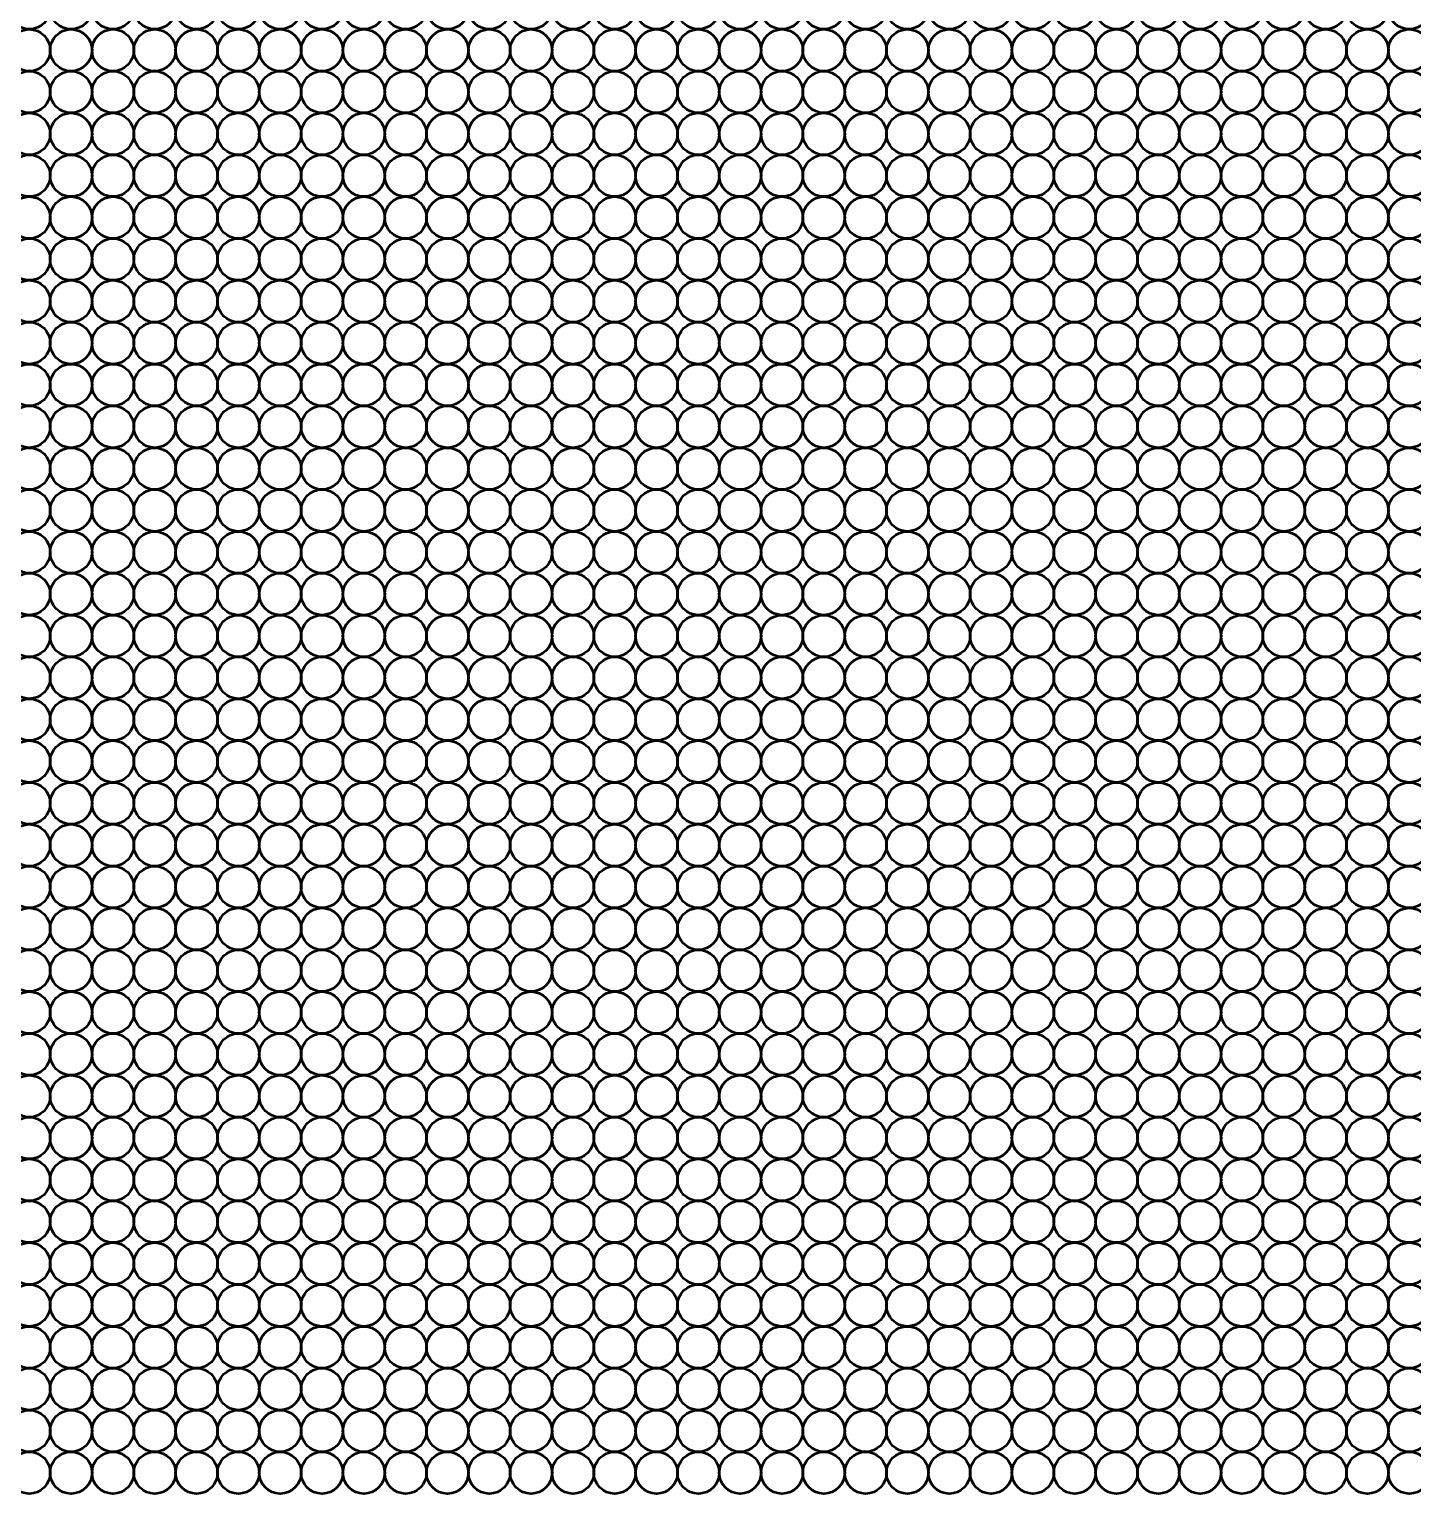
# Model space of a CAD drawing. Extents: x -11378 to 3982, y -2037 to 3878.
# Drawn here: x -11269.62 to -11229.92, y 1503.99 to 1545.99 of the extents above; entities that cross this region are included whole.
import ezdxf

# ---------------------------------------------------------------- set-up
doc = ezdxf.new("R2010")
doc.units = 0
doc.layers.add('粗实线', color=7, linetype='CONTINUOUS', lineweight=50)

msp = doc.modelspace()

# ---------------------------------------------------------------- linework, layer by layer
at = {"layer": '粗实线'}
for centre in [(-11269.621, 1546.59), (-11268.421, 1546.59), (-11267.221, 1546.59), (-11266.021, 1546.59), (-11264.821, 1546.59), (-11263.621, 1546.59), (-11262.421, 1546.59), (-11261.221, 1546.59), (-11260.021, 1546.59), (-11258.821, 1546.59), (-11257.621, 1546.59), (-11256.421, 1546.59), (-11255.221, 1546.59), (-11254.021, 1546.59), (-11252.821, 1546.59), (-11251.621, 1546.59), (-11250.421, 1546.59), (-11249.221, 1546.59), (-11248.021, 1546.59), (-11246.821, 1546.59), (-11245.621, 1546.59), (-11244.421, 1546.59), (-11243.221, 1546.59), (-11242.021, 1546.59), (-11240.821, 1546.59), (-11239.621, 1546.59), (-11238.421, 1546.59), (-11237.221, 1546.59), (-11236.021, 1546.59), (-11234.821, 1546.59), (-11233.621, 1546.59), (-11232.421, 1546.59), (-11231.221, 1546.59), (-11230.021, 1546.59), (-11269.621, 1545.39), (-11268.421, 1545.39), (-11267.221, 1545.39), (-11266.021, 1545.39), (-11264.821, 1545.39), (-11263.621, 1545.39), (-11262.421, 1545.39), (-11261.221, 1545.39), (-11260.021, 1545.39), (-11258.821, 1545.39), (-11257.621, 1545.39), (-11256.421, 1545.39), (-11255.221, 1545.39), (-11254.021, 1545.39), (-11252.821, 1545.39), (-11251.621, 1545.39), (-11250.421, 1545.39), (-11249.221, 1545.39), (-11248.021, 1545.39), (-11246.821, 1545.39), (-11245.621, 1545.39), (-11244.421, 1545.39), (-11243.221, 1545.39), (-11242.021, 1545.39), (-11240.821, 1545.39), (-11239.621, 1545.39), (-11238.421, 1545.39), (-11237.221, 1545.39), (-11236.021, 1545.39), (-11234.821, 1545.39), (-11233.621, 1545.39), (-11232.421, 1545.39), (-11231.221, 1545.39), (-11230.021, 1545.39), (-11269.621, 1544.19), (-11268.421, 1544.19), (-11267.221, 1544.19), (-11266.021, 1544.19), (-11264.821, 1544.19), (-11263.621, 1544.19), (-11262.421, 1544.19), (-11261.221, 1544.19), (-11260.021, 1544.19), (-11258.821, 1544.19), (-11257.621, 1544.19), (-11256.421, 1544.19), (-11255.221, 1544.19), (-11254.021, 1544.19), (-11252.821, 1544.19), (-11251.621, 1544.19), (-11250.421, 1544.19), (-11249.221, 1544.19), (-11248.021, 1544.19), (-11246.821, 1544.19), (-11245.621, 1544.19), (-11244.421, 1544.19), (-11243.221, 1544.19), (-11242.021, 1544.19), (-11240.821, 1544.19), (-11239.621, 1544.19), (-11238.421, 1544.19), (-11237.221, 1544.19), (-11236.021, 1544.19), (-11234.821, 1544.19), (-11233.621, 1544.19), (-11232.421, 1544.19), (-11231.221, 1544.19), (-11230.021, 1544.19), (-11269.621, 1542.99), (-11268.421, 1542.99), (-11267.221, 1542.99), (-11266.021, 1542.99), (-11264.821, 1542.99), (-11263.621, 1542.99), (-11262.421, 1542.99), (-11261.221, 1542.99), (-11260.021, 1542.99), (-11258.821, 1542.99), (-11257.621, 1542.99), (-11256.421, 1542.99), (-11255.221, 1542.99), (-11254.021, 1542.99), (-11252.821, 1542.99), (-11251.621, 1542.99), (-11250.421, 1542.99), (-11249.221, 1542.99), (-11248.021, 1542.99), (-11246.821, 1542.99), (-11245.621, 1542.99), (-11244.421, 1542.99), (-11243.221, 1542.99), (-11242.021, 1542.99), (-11240.821, 1542.99), (-11239.621, 1542.99), (-11238.421, 1542.99), (-11237.221, 1542.99), (-11236.021, 1542.99), (-11234.821, 1542.99), (-11233.621, 1542.99), (-11232.421, 1542.99), (-11231.221, 1542.99), (-11230.021, 1542.99), (-11269.621, 1541.79), (-11268.421, 1541.79), (-11267.221, 1541.79), (-11266.021, 1541.79), (-11264.821, 1541.79), (-11263.621, 1541.79), (-11262.421, 1541.79), (-11261.221, 1541.79), (-11260.021, 1541.79), (-11258.821, 1541.79), (-11257.621, 1541.79), (-11256.421, 1541.79), (-11255.221, 1541.79), (-11254.021, 1541.79), (-11252.821, 1541.79), (-11251.621, 1541.79), (-11250.421, 1541.79), (-11249.221, 1541.79), (-11248.021, 1541.79), (-11246.821, 1541.79), (-11245.621, 1541.79), (-11244.421, 1541.79), (-11243.221, 1541.79), (-11242.021, 1541.79), (-11240.821, 1541.79), (-11239.621, 1541.79), (-11238.421, 1541.79), (-11237.221, 1541.79), (-11236.021, 1541.79), (-11234.821, 1541.79), (-11233.621, 1541.79), (-11232.421, 1541.79), (-11231.221, 1541.79), (-11230.021, 1541.79), (-11269.621, 1540.59), (-11268.421, 1540.59), (-11267.221, 1540.59), (-11266.021, 1540.59), (-11264.821, 1540.59), (-11263.621, 1540.59), (-11262.421, 1540.59), (-11261.221, 1540.59), (-11260.021, 1540.59), (-11258.821, 1540.59), (-11257.621, 1540.59), (-11256.421, 1540.59), (-11255.221, 1540.59), (-11254.021, 1540.59), (-11252.821, 1540.59), (-11251.621, 1540.59), (-11250.421, 1540.59), (-11249.221, 1540.59), (-11248.021, 1540.59), (-11246.821, 1540.59), (-11245.621, 1540.59), (-11244.421, 1540.59), (-11243.221, 1540.59), (-11242.021, 1540.59), (-11240.821, 1540.59), (-11239.621, 1540.59), (-11238.421, 1540.59), (-11237.221, 1540.59), (-11236.021, 1540.59), (-11234.821, 1540.59), (-11233.621, 1540.59), (-11232.421, 1540.59), (-11231.221, 1540.59), (-11230.021, 1540.59), (-11269.621, 1539.39), (-11268.421, 1539.39), (-11267.221, 1539.39), (-11266.021, 1539.39), (-11264.821, 1539.39), (-11263.621, 1539.39), (-11262.421, 1539.39), (-11261.221, 1539.39), (-11260.021, 1539.39), (-11258.821, 1539.39), (-11257.621, 1539.39), (-11256.421, 1539.39), (-11255.221, 1539.39), (-11254.021, 1539.39), (-11252.821, 1539.39), (-11251.621, 1539.39), (-11250.421, 1539.39), (-11249.221, 1539.39), (-11248.021, 1539.39), (-11246.821, 1539.39), (-11245.621, 1539.39), (-11244.421, 1539.39), (-11243.221, 1539.39), (-11242.021, 1539.39), (-11240.821, 1539.39), (-11239.621, 1539.39), (-11238.421, 1539.39), (-11237.221, 1539.39), (-11236.021, 1539.39), (-11234.821, 1539.39), (-11233.621, 1539.39), (-11232.421, 1539.39), (-11231.221, 1539.39), (-11230.021, 1539.39), (-11269.621, 1538.19), (-11268.421, 1538.19), (-11267.221, 1538.19), (-11266.021, 1538.19), (-11264.821, 1538.19), (-11263.621, 1538.19), (-11262.421, 1538.19), (-11261.221, 1538.19), (-11260.021, 1538.19), (-11258.821, 1538.19), (-11257.621, 1538.19), (-11256.421, 1538.19), (-11255.221, 1538.19), (-11254.021, 1538.19), (-11252.821, 1538.19), (-11251.621, 1538.19), (-11250.421, 1538.19), (-11249.221, 1538.19), (-11248.021, 1538.19), (-11246.821, 1538.19), (-11245.621, 1538.19), (-11244.421, 1538.19), (-11243.221, 1538.19), (-11242.021, 1538.19), (-11240.821, 1538.19), (-11239.621, 1538.19), (-11238.421, 1538.19), (-11237.221, 1538.19), (-11236.021, 1538.19), (-11234.821, 1538.19), (-11233.621, 1538.19), (-11232.421, 1538.19), (-11231.221, 1538.19), (-11230.021, 1538.19), (-11269.621, 1536.99), (-11268.421, 1536.99), (-11267.221, 1536.99), (-11266.021, 1536.99), (-11264.821, 1536.99), (-11263.621, 1536.99), (-11262.421, 1536.99), (-11261.221, 1536.99), (-11260.021, 1536.99), (-11258.821, 1536.99), (-11257.621, 1536.99), (-11256.421, 1536.99), (-11255.221, 1536.99), (-11254.021, 1536.99), (-11252.821, 1536.99), (-11251.621, 1536.99), (-11250.421, 1536.99), (-11249.221, 1536.99), (-11248.021, 1536.99), (-11246.821, 1536.99), (-11245.621, 1536.99), (-11244.421, 1536.99), (-11243.221, 1536.99), (-11242.021, 1536.99), (-11240.821, 1536.99), (-11239.621, 1536.99), (-11238.421, 1536.99), (-11237.221, 1536.99), (-11236.021, 1536.99), (-11234.821, 1536.99), (-11233.621, 1536.99), (-11232.421, 1536.99), (-11231.221, 1536.99), (-11230.021, 1536.99), (-11269.621, 1535.79), (-11268.421, 1535.79), (-11267.221, 1535.79), (-11266.021, 1535.79), (-11264.821, 1535.79), (-11263.621, 1535.79), (-11262.421, 1535.79), (-11261.221, 1535.79), (-11260.021, 1535.79), (-11258.821, 1535.79), (-11257.621, 1535.79), (-11256.421, 1535.79), (-11255.221, 1535.79), (-11254.021, 1535.79), (-11252.821, 1535.79), (-11251.621, 1535.79), (-11250.421, 1535.79), (-11249.221, 1535.79), (-11248.021, 1535.79), (-11246.821, 1535.79), (-11245.621, 1535.79), (-11244.421, 1535.79), (-11243.221, 1535.79), (-11242.021, 1535.79), (-11240.821, 1535.79), (-11239.621, 1535.79), (-11238.421, 1535.79), (-11237.221, 1535.79), (-11236.021, 1535.79), (-11234.821, 1535.79), (-11233.621, 1535.79), (-11232.421, 1535.79), (-11231.221, 1535.79), (-11230.021, 1535.79), (-11269.621, 1534.59), (-11268.421, 1534.59), (-11267.221, 1534.59), (-11266.021, 1534.59), (-11264.821, 1534.59), (-11263.621, 1534.59), (-11262.421, 1534.59), (-11261.221, 1534.59), (-11260.021, 1534.59), (-11258.821, 1534.59), (-11257.621, 1534.59), (-11256.421, 1534.59), (-11255.221, 1534.59), (-11254.021, 1534.59), (-11252.821, 1534.59), (-11251.621, 1534.59), (-11250.421, 1534.59), (-11249.221, 1534.59), (-11248.021, 1534.59), (-11246.821, 1534.59), (-11245.621, 1534.59), (-11244.421, 1534.59), (-11243.221, 1534.59), (-11242.021, 1534.59), (-11240.821, 1534.59), (-11239.621, 1534.59), (-11238.421, 1534.59), (-11237.221, 1534.59), (-11236.021, 1534.59), (-11234.821, 1534.59), (-11233.621, 1534.59), (-11232.421, 1534.59), (-11231.221, 1534.59), (-11230.021, 1534.59), (-11269.621, 1533.39), (-11268.421, 1533.39), (-11267.221, 1533.39), (-11266.021, 1533.39), (-11264.821, 1533.39), (-11263.621, 1533.39), (-11262.421, 1533.39), (-11261.221, 1533.39), (-11260.021, 1533.39), (-11258.821, 1533.39), (-11257.621, 1533.39), (-11256.421, 1533.39), (-11255.221, 1533.39), (-11254.021, 1533.39), (-11252.821, 1533.39), (-11251.621, 1533.39), (-11250.421, 1533.39), (-11249.221, 1533.39), (-11248.021, 1533.39), (-11246.821, 1533.39), (-11245.621, 1533.39), (-11244.421, 1533.39), (-11243.221, 1533.39), (-11242.021, 1533.39), (-11240.821, 1533.39), (-11239.621, 1533.39), (-11238.421, 1533.39), (-11237.221, 1533.39), (-11236.021, 1533.39), (-11234.821, 1533.39), (-11233.621, 1533.39), (-11232.421, 1533.39), (-11231.221, 1533.39), (-11230.021, 1533.39), (-11269.621, 1532.19), (-11268.421, 1532.19), (-11267.221, 1532.19), (-11266.021, 1532.19), (-11264.821, 1532.19), (-11263.621, 1532.19), (-11262.421, 1532.19), (-11261.221, 1532.19), (-11260.021, 1532.19), (-11258.821, 1532.19), (-11257.621, 1532.19), (-11256.421, 1532.19), (-11255.221, 1532.19), (-11254.021, 1532.19), (-11252.821, 1532.19), (-11251.621, 1532.19), (-11250.421, 1532.19), (-11249.221, 1532.19), (-11248.021, 1532.19), (-11246.821, 1532.19), (-11245.621, 1532.19), (-11244.421, 1532.19), (-11243.221, 1532.19), (-11242.021, 1532.19), (-11240.821, 1532.19), (-11239.621, 1532.19), (-11238.421, 1532.19), (-11237.221, 1532.19), (-11236.021, 1532.19), (-11234.821, 1532.19), (-11233.621, 1532.19), (-11232.421, 1532.19), (-11231.221, 1532.19), (-11230.021, 1532.19), (-11269.621, 1530.99), (-11268.421, 1530.99), (-11267.221, 1530.99), (-11266.021, 1530.99), (-11264.821, 1530.99), (-11263.621, 1530.99), (-11262.421, 1530.99), (-11261.221, 1530.99), (-11260.021, 1530.99), (-11258.821, 1530.99), (-11257.621, 1530.99), (-11256.421, 1530.99), (-11255.221, 1530.99), (-11254.021, 1530.99), (-11252.821, 1530.99), (-11251.621, 1530.99), (-11250.421, 1530.99), (-11249.221, 1530.99), (-11248.021, 1530.99), (-11246.821, 1530.99), (-11245.621, 1530.99), (-11244.421, 1530.99), (-11243.221, 1530.99), (-11242.021, 1530.99), (-11240.821, 1530.99), (-11239.621, 1530.99), (-11238.421, 1530.99), (-11237.221, 1530.99), (-11236.021, 1530.99), (-11234.821, 1530.99), (-11233.621, 1530.99), (-11232.421, 1530.99), (-11231.221, 1530.99), (-11230.021, 1530.99), (-11269.621, 1529.79), (-11268.421, 1529.79), (-11267.221, 1529.79), (-11266.021, 1529.79), (-11264.821, 1529.79), (-11263.621, 1529.79), (-11262.421, 1529.79), (-11261.221, 1529.79), (-11260.021, 1529.79), (-11258.821, 1529.79), (-11257.621, 1529.79), (-11256.421, 1529.79), (-11255.221, 1529.79), (-11254.021, 1529.79), (-11252.821, 1529.79), (-11251.621, 1529.79), (-11250.421, 1529.79), (-11249.221, 1529.79), (-11248.021, 1529.79), (-11246.821, 1529.79), (-11245.621, 1529.79), (-11244.421, 1529.79), (-11243.221, 1529.79), (-11242.021, 1529.79), (-11240.821, 1529.79), (-11239.621, 1529.79), (-11238.421, 1529.79), (-11237.221, 1529.79), (-11236.021, 1529.79), (-11234.821, 1529.79), (-11233.621, 1529.79), (-11232.421, 1529.79), (-11231.221, 1529.79), (-11230.021, 1529.79), (-11269.621, 1528.59), (-11268.421, 1528.59), (-11267.221, 1528.59), (-11266.021, 1528.59), (-11264.821, 1528.59), (-11263.621, 1528.59), (-11262.421, 1528.59), (-11261.221, 1528.59), (-11260.021, 1528.59), (-11258.821, 1528.59), (-11257.621, 1528.59), (-11256.421, 1528.59), (-11255.221, 1528.59), (-11254.021, 1528.59), (-11252.821, 1528.59), (-11251.621, 1528.59), (-11250.421, 1528.59), (-11249.221, 1528.59), (-11248.021, 1528.59), (-11246.821, 1528.59), (-11245.621, 1528.59), (-11244.421, 1528.59), (-11243.221, 1528.59), (-11242.021, 1528.59), (-11240.821, 1528.59), (-11239.621, 1528.59), (-11238.421, 1528.59), (-11237.221, 1528.59), (-11236.021, 1528.59), (-11234.821, 1528.59), (-11233.621, 1528.59), (-11232.421, 1528.59), (-11231.221, 1528.59), (-11230.021, 1528.59), (-11269.621, 1527.39), (-11268.421, 1527.39), (-11267.221, 1527.39), (-11266.021, 1527.39), (-11264.821, 1527.39), (-11263.621, 1527.39), (-11262.421, 1527.39), (-11261.221, 1527.39), (-11260.021, 1527.39), (-11258.821, 1527.39), (-11257.621, 1527.39), (-11256.421, 1527.39), (-11255.221, 1527.39), (-11254.021, 1527.39), (-11252.821, 1527.39), (-11251.621, 1527.39), (-11250.421, 1527.39), (-11249.221, 1527.39), (-11248.021, 1527.39), (-11246.821, 1527.39), (-11245.621, 1527.39), (-11244.421, 1527.39), (-11243.221, 1527.39), (-11242.021, 1527.39), (-11240.821, 1527.39), (-11239.621, 1527.39), (-11238.421, 1527.39), (-11237.221, 1527.39), (-11236.021, 1527.39), (-11234.821, 1527.39), (-11233.621, 1527.39), (-11232.421, 1527.39), (-11231.221, 1527.39), (-11230.021, 1527.39), (-11269.621, 1526.19), (-11268.421, 1526.19), (-11267.221, 1526.19), (-11266.021, 1526.19), (-11264.821, 1526.19), (-11263.621, 1526.19), (-11262.421, 1526.19), (-11261.221, 1526.19), (-11260.021, 1526.19), (-11258.821, 1526.19), (-11257.621, 1526.19), (-11256.421, 1526.19), (-11255.221, 1526.19), (-11254.021, 1526.19), (-11252.821, 1526.19), (-11251.621, 1526.19), (-11250.421, 1526.19), (-11249.221, 1526.19), (-11248.021, 1526.19), (-11246.821, 1526.19), (-11245.621, 1526.19), (-11244.421, 1526.19), (-11243.221, 1526.19), (-11242.021, 1526.19), (-11240.821, 1526.19), (-11239.621, 1526.19), (-11238.421, 1526.19), (-11237.221, 1526.19), (-11236.021, 1526.19), (-11234.821, 1526.19), (-11233.621, 1526.19), (-11232.421, 1526.19), (-11231.221, 1526.19), (-11230.021, 1526.19), (-11269.621, 1524.99), (-11268.421, 1524.99), (-11267.221, 1524.99), (-11266.021, 1524.99), (-11264.821, 1524.99), (-11263.621, 1524.99), (-11262.421, 1524.99), (-11261.221, 1524.99), (-11260.021, 1524.99), (-11258.821, 1524.99), (-11257.621, 1524.99), (-11256.421, 1524.99), (-11255.221, 1524.99), (-11254.021, 1524.99), (-11252.821, 1524.99), (-11251.621, 1524.99), (-11250.421, 1524.99), (-11249.221, 1524.99), (-11248.021, 1524.99), (-11246.821, 1524.99), (-11245.621, 1524.99), (-11244.421, 1524.99), (-11243.221, 1524.99), (-11242.021, 1524.99), (-11240.821, 1524.99), (-11239.621, 1524.99), (-11238.421, 1524.99), (-11237.221, 1524.99), (-11236.021, 1524.99), (-11234.821, 1524.99), (-11233.621, 1524.99), (-11232.421, 1524.99), (-11231.221, 1524.99), (-11230.021, 1524.99), (-11269.621, 1523.79), (-11268.421, 1523.79), (-11267.221, 1523.79), (-11266.021, 1523.79), (-11264.821, 1523.79), (-11263.621, 1523.79), (-11262.421, 1523.79), (-11261.221, 1523.79), (-11260.021, 1523.79), (-11258.821, 1523.79), (-11257.621, 1523.79), (-11256.421, 1523.79), (-11255.221, 1523.79), (-11254.021, 1523.79), (-11252.821, 1523.79), (-11251.621, 1523.79), (-11250.421, 1523.79), (-11249.221, 1523.79), (-11248.021, 1523.79), (-11246.821, 1523.79), (-11245.621, 1523.79), (-11244.421, 1523.79), (-11243.221, 1523.79), (-11242.021, 1523.79), (-11240.821, 1523.79), (-11239.621, 1523.79), (-11238.421, 1523.79), (-11237.221, 1523.79), (-11236.021, 1523.79), (-11234.821, 1523.79), (-11233.621, 1523.79), (-11232.421, 1523.79), (-11231.221, 1523.79), (-11230.021, 1523.79), (-11269.621, 1522.59), (-11268.421, 1522.59), (-11267.221, 1522.59), (-11266.021, 1522.59), (-11264.821, 1522.59), (-11263.621, 1522.59), (-11262.421, 1522.59), (-11261.221, 1522.59), (-11260.021, 1522.59), (-11258.821, 1522.59), (-11257.621, 1522.59), (-11256.421, 1522.59), (-11255.221, 1522.59), (-11254.021, 1522.59), (-11252.821, 1522.59), (-11251.621, 1522.59), (-11250.421, 1522.59), (-11249.221, 1522.59), (-11248.021, 1522.59), (-11246.821, 1522.59), (-11245.621, 1522.59), (-11244.421, 1522.59), (-11243.221, 1522.59), (-11242.021, 1522.59), (-11240.821, 1522.59), (-11239.621, 1522.59), (-11238.421, 1522.59), (-11237.221, 1522.59), (-11236.021, 1522.59), (-11234.821, 1522.59), (-11233.621, 1522.59), (-11232.421, 1522.59), (-11231.221, 1522.59), (-11230.021, 1522.59), (-11269.621, 1521.39), (-11268.421, 1521.39), (-11267.221, 1521.39), (-11266.021, 1521.39), (-11264.821, 1521.39), (-11263.621, 1521.39), (-11262.421, 1521.39), (-11261.221, 1521.39), (-11260.021, 1521.39), (-11258.821, 1521.39), (-11257.621, 1521.39), (-11256.421, 1521.39), (-11255.221, 1521.39), (-11254.021, 1521.39), (-11252.821, 1521.39), (-11251.621, 1521.39), (-11250.421, 1521.39), (-11249.221, 1521.39), (-11248.021, 1521.39), (-11246.821, 1521.39), (-11245.621, 1521.39), (-11244.421, 1521.39), (-11243.221, 1521.39), (-11242.021, 1521.39), (-11240.821, 1521.39), (-11239.621, 1521.39), (-11238.421, 1521.39), (-11237.221, 1521.39), (-11236.021, 1521.39), (-11234.821, 1521.39), (-11233.621, 1521.39), (-11232.421, 1521.39), (-11231.221, 1521.39), (-11230.021, 1521.39), (-11269.621, 1520.19), (-11268.421, 1520.19), (-11267.221, 1520.19), (-11266.021, 1520.19), (-11264.821, 1520.19), (-11263.621, 1520.19), (-11262.421, 1520.19), (-11261.221, 1520.19), (-11260.021, 1520.19), (-11258.821, 1520.19), (-11257.621, 1520.19), (-11256.421, 1520.19), (-11255.221, 1520.19), (-11254.021, 1520.19), (-11252.821, 1520.19), (-11251.621, 1520.19), (-11250.421, 1520.19), (-11249.221, 1520.19), (-11248.021, 1520.19), (-11246.821, 1520.19), (-11245.621, 1520.19), (-11244.421, 1520.19), (-11243.221, 1520.19), (-11242.021, 1520.19), (-11240.821, 1520.19), (-11239.621, 1520.19), (-11238.421, 1520.19), (-11237.221, 1520.19), (-11236.021, 1520.19), (-11234.821, 1520.19), (-11233.621, 1520.19), (-11232.421, 1520.19), (-11231.221, 1520.19), (-11230.021, 1520.19), (-11269.621, 1518.99), (-11268.421, 1518.99), (-11267.221, 1518.99), (-11266.021, 1518.99), (-11264.821, 1518.99), (-11263.621, 1518.99), (-11262.421, 1518.99), (-11261.221, 1518.99), (-11260.021, 1518.99), (-11258.821, 1518.99), (-11257.621, 1518.99), (-11256.421, 1518.99), (-11255.221, 1518.99), (-11254.021, 1518.99), (-11252.821, 1518.99), (-11251.621, 1518.99), (-11250.421, 1518.99), (-11249.221, 1518.99), (-11248.021, 1518.99), (-11246.821, 1518.99), (-11245.621, 1518.99), (-11244.421, 1518.99), (-11243.221, 1518.99), (-11242.021, 1518.99), (-11240.821, 1518.99), (-11239.621, 1518.99), (-11238.421, 1518.99), (-11237.221, 1518.99), (-11236.021, 1518.99), (-11234.821, 1518.99), (-11233.621, 1518.99), (-11232.421, 1518.99), (-11231.221, 1518.99), (-11230.021, 1518.99), (-11269.621, 1517.79), (-11268.421, 1517.79), (-11267.221, 1517.79), (-11266.021, 1517.79), (-11264.821, 1517.79), (-11263.621, 1517.79), (-11262.421, 1517.79), (-11261.221, 1517.79), (-11260.021, 1517.79), (-11258.821, 1517.79), (-11257.621, 1517.79), (-11256.421, 1517.79), (-11255.221, 1517.79), (-11254.021, 1517.79), (-11252.821, 1517.79), (-11251.621, 1517.79), (-11250.421, 1517.79), (-11249.221, 1517.79), (-11248.021, 1517.79), (-11246.821, 1517.79), (-11245.621, 1517.79), (-11244.421, 1517.79), (-11243.221, 1517.79), (-11242.021, 1517.79), (-11240.821, 1517.79), (-11239.621, 1517.79), (-11238.421, 1517.79), (-11237.221, 1517.79), (-11236.021, 1517.79), (-11234.821, 1517.79), (-11233.621, 1517.79), (-11232.421, 1517.79), (-11231.221, 1517.79), (-11230.021, 1517.79), (-11269.621, 1516.59), (-11268.421, 1516.59), (-11267.221, 1516.59), (-11266.021, 1516.59), (-11264.821, 1516.59), (-11263.621, 1516.59), (-11262.421, 1516.59), (-11261.221, 1516.59), (-11260.021, 1516.59), (-11258.821, 1516.59), (-11257.621, 1516.59), (-11256.421, 1516.59), (-11255.221, 1516.59), (-11254.021, 1516.59), (-11252.821, 1516.59), (-11251.621, 1516.59), (-11250.421, 1516.59), (-11249.221, 1516.59), (-11248.021, 1516.59), (-11246.821, 1516.59), (-11245.621, 1516.59), (-11244.421, 1516.59), (-11243.221, 1516.59), (-11242.021, 1516.59), (-11240.821, 1516.59), (-11239.621, 1516.59), (-11238.421, 1516.59), (-11237.221, 1516.59), (-11236.021, 1516.59), (-11234.821, 1516.59), (-11233.621, 1516.59), (-11232.421, 1516.59), (-11231.221, 1516.59), (-11230.021, 1516.59), (-11269.621, 1515.39), (-11268.421, 1515.39), (-11267.221, 1515.39), (-11266.021, 1515.39), (-11264.821, 1515.39), (-11263.621, 1515.39), (-11262.421, 1515.39), (-11261.221, 1515.39), (-11260.021, 1515.39), (-11258.821, 1515.39), (-11257.621, 1515.39), (-11256.421, 1515.39), (-11255.221, 1515.39), (-11254.021, 1515.39), (-11252.821, 1515.39), (-11251.621, 1515.39), (-11250.421, 1515.39), (-11249.221, 1515.39), (-11248.021, 1515.39), (-11246.821, 1515.39), (-11245.621, 1515.39), (-11244.421, 1515.39), (-11243.221, 1515.39), (-11242.021, 1515.39), (-11240.821, 1515.39), (-11239.621, 1515.39), (-11238.421, 1515.39), (-11237.221, 1515.39), (-11236.021, 1515.39), (-11234.821, 1515.39), (-11233.621, 1515.39), (-11232.421, 1515.39), (-11231.221, 1515.39), (-11230.021, 1515.39), (-11269.621, 1514.19), (-11268.421, 1514.19), (-11267.221, 1514.19), (-11266.021, 1514.19), (-11264.821, 1514.19), (-11263.621, 1514.19), (-11262.421, 1514.19), (-11261.221, 1514.19), (-11260.021, 1514.19), (-11258.821, 1514.19), (-11257.621, 1514.19), (-11256.421, 1514.19), (-11255.221, 1514.19), (-11254.021, 1514.19), (-11252.821, 1514.19), (-11251.621, 1514.19), (-11250.421, 1514.19), (-11249.221, 1514.19), (-11248.021, 1514.19), (-11246.821, 1514.19), (-11245.621, 1514.19), (-11244.421, 1514.19), (-11243.221, 1514.19), (-11242.021, 1514.19), (-11240.821, 1514.19), (-11239.621, 1514.19), (-11238.421, 1514.19), (-11237.221, 1514.19), (-11236.021, 1514.19), (-11234.821, 1514.19), (-11233.621, 1514.19), (-11232.421, 1514.19), (-11231.221, 1514.19), (-11230.021, 1514.19), (-11269.621, 1512.99), (-11268.421, 1512.99), (-11267.221, 1512.99), (-11266.021, 1512.99), (-11264.821, 1512.99), (-11263.621, 1512.99), (-11262.421, 1512.99), (-11261.221, 1512.99), (-11260.021, 1512.99), (-11258.821, 1512.99), (-11257.621, 1512.99), (-11256.421, 1512.99), (-11255.221, 1512.99), (-11254.021, 1512.99), (-11252.821, 1512.99), (-11251.621, 1512.99), (-11250.421, 1512.99), (-11249.221, 1512.99), (-11248.021, 1512.99), (-11246.821, 1512.99), (-11245.621, 1512.99), (-11244.421, 1512.99), (-11243.221, 1512.99), (-11242.021, 1512.99), (-11240.821, 1512.99), (-11239.621, 1512.99), (-11238.421, 1512.99), (-11237.221, 1512.99), (-11236.021, 1512.99), (-11234.821, 1512.99), (-11233.621, 1512.99), (-11232.421, 1512.99), (-11231.221, 1512.99), (-11230.021, 1512.99), (-11269.621, 1511.79), (-11268.421, 1511.79), (-11267.221, 1511.79), (-11266.021, 1511.79), (-11264.821, 1511.79), (-11263.621, 1511.79), (-11262.421, 1511.79), (-11261.221, 1511.79), (-11260.021, 1511.79), (-11258.821, 1511.79), (-11257.621, 1511.79), (-11256.421, 1511.79), (-11255.221, 1511.79), (-11254.021, 1511.79), (-11252.821, 1511.79), (-11251.621, 1511.79), (-11250.421, 1511.79), (-11249.221, 1511.79), (-11248.021, 1511.79), (-11246.821, 1511.79), (-11245.621, 1511.79), (-11244.421, 1511.79), (-11243.221, 1511.79), (-11242.021, 1511.79), (-11240.821, 1511.79), (-11239.621, 1511.79), (-11238.421, 1511.79), (-11237.221, 1511.79), (-11236.021, 1511.79), (-11234.821, 1511.79), (-11233.621, 1511.79), (-11232.421, 1511.79), (-11231.221, 1511.79), (-11230.021, 1511.79), (-11269.621, 1510.59), (-11268.421, 1510.59), (-11267.221, 1510.59), (-11266.021, 1510.59), (-11264.821, 1510.59), (-11263.621, 1510.59), (-11262.421, 1510.59), (-11261.221, 1510.59), (-11260.021, 1510.59), (-11258.821, 1510.59), (-11257.621, 1510.59), (-11256.421, 1510.59), (-11255.221, 1510.59), (-11254.021, 1510.59), (-11252.821, 1510.59), (-11251.621, 1510.59), (-11250.421, 1510.59), (-11249.221, 1510.59), (-11248.021, 1510.59), (-11246.821, 1510.59), (-11245.621, 1510.59), (-11244.421, 1510.59), (-11243.221, 1510.59), (-11242.021, 1510.59), (-11240.821, 1510.59), (-11239.621, 1510.59), (-11238.421, 1510.59), (-11237.221, 1510.59), (-11236.021, 1510.59), (-11234.821, 1510.59), (-11233.621, 1510.59), (-11232.421, 1510.59), (-11231.221, 1510.59), (-11230.021, 1510.59), (-11269.621, 1509.39), (-11268.421, 1509.39), (-11267.221, 1509.39), (-11266.021, 1509.39), (-11264.821, 1509.39), (-11263.621, 1509.39), (-11262.421, 1509.39), (-11261.221, 1509.39), (-11260.021, 1509.39), (-11258.821, 1509.39), (-11257.621, 1509.39), (-11256.421, 1509.39), (-11255.221, 1509.39), (-11254.021, 1509.39), (-11252.821, 1509.39), (-11251.621, 1509.39), (-11250.421, 1509.39), (-11249.221, 1509.39), (-11248.021, 1509.39), (-11246.821, 1509.39), (-11245.621, 1509.39), (-11244.421, 1509.39), (-11243.221, 1509.39), (-11242.021, 1509.39), (-11240.821, 1509.39), (-11239.621, 1509.39), (-11238.421, 1509.39), (-11237.221, 1509.39), (-11236.021, 1509.39), (-11234.821, 1509.39), (-11233.621, 1509.39), (-11232.421, 1509.39), (-11231.221, 1509.39), (-11230.021, 1509.39), (-11269.621, 1508.19), (-11268.421, 1508.19), (-11267.221, 1508.19), (-11266.021, 1508.19), (-11264.821, 1508.19), (-11263.621, 1508.19), (-11262.421, 1508.19), (-11261.221, 1508.19), (-11260.021, 1508.19), (-11258.821, 1508.19), (-11257.621, 1508.19), (-11256.421, 1508.19), (-11255.221, 1508.19), (-11254.021, 1508.19), (-11252.821, 1508.19), (-11251.621, 1508.19), (-11250.421, 1508.19), (-11249.221, 1508.19), (-11248.021, 1508.19), (-11246.821, 1508.19), (-11245.621, 1508.19), (-11244.421, 1508.19), (-11243.221, 1508.19), (-11242.021, 1508.19), (-11240.821, 1508.19), (-11239.621, 1508.19), (-11238.421, 1508.19), (-11237.221, 1508.19), (-11236.021, 1508.19), (-11234.821, 1508.19), (-11233.621, 1508.19), (-11232.421, 1508.19), (-11231.221, 1508.19), (-11230.021, 1508.19), (-11269.621, 1506.99), (-11268.421, 1506.99), (-11267.221, 1506.99), (-11266.021, 1506.99), (-11264.821, 1506.99), (-11263.621, 1506.99), (-11262.421, 1506.99), (-11261.221, 1506.99), (-11260.021, 1506.99), (-11258.821, 1506.99), (-11257.621, 1506.99), (-11256.421, 1506.99), (-11255.221, 1506.99), (-11254.021, 1506.99), (-11252.821, 1506.99), (-11251.621, 1506.99), (-11250.421, 1506.99), (-11249.221, 1506.99), (-11248.021, 1506.99), (-11246.821, 1506.99), (-11245.621, 1506.99), (-11244.421, 1506.99), (-11243.221, 1506.99), (-11242.021, 1506.99), (-11240.821, 1506.99), (-11239.621, 1506.99), (-11238.421, 1506.99), (-11237.221, 1506.99), (-11236.021, 1506.99), (-11234.821, 1506.99), (-11233.621, 1506.99), (-11232.421, 1506.99), (-11231.221, 1506.99), (-11230.021, 1506.99), (-11269.621, 1505.79), (-11268.421, 1505.79), (-11267.221, 1505.79), (-11266.021, 1505.79), (-11264.821, 1505.79), (-11263.621, 1505.79), (-11262.421, 1505.79), (-11261.221, 1505.79), (-11260.021, 1505.79), (-11258.821, 1505.79), (-11257.621, 1505.79), (-11256.421, 1505.79), (-11255.221, 1505.79), (-11254.021, 1505.79), (-11252.821, 1505.79), (-11251.621, 1505.79), (-11250.421, 1505.79), (-11249.221, 1505.79), (-11248.021, 1505.79), (-11246.821, 1505.79), (-11245.621, 1505.79), (-11244.421, 1505.79), (-11243.221, 1505.79), (-11242.021, 1505.79), (-11240.821, 1505.79), (-11239.621, 1505.79), (-11238.421, 1505.79), (-11237.221, 1505.79), (-11236.021, 1505.79), (-11234.821, 1505.79), (-11233.621, 1505.79), (-11232.421, 1505.79), (-11231.221, 1505.79), (-11230.021, 1505.79), (-11269.621, 1504.59), (-11268.421, 1504.59), (-11267.221, 1504.59), (-11266.021, 1504.59), (-11264.821, 1504.59), (-11263.621, 1504.59), (-11262.421, 1504.59), (-11261.221, 1504.59), (-11260.021, 1504.59), (-11258.821, 1504.59), (-11257.621, 1504.59), (-11256.421, 1504.59), (-11255.221, 1504.59), (-11254.021, 1504.59), (-11252.821, 1504.59), (-11251.621, 1504.59), (-11250.421, 1504.59), (-11249.221, 1504.59), (-11248.021, 1504.59), (-11246.821, 1504.59), (-11245.621, 1504.59), (-11244.421, 1504.59), (-11243.221, 1504.59), (-11242.021, 1504.59), (-11240.821, 1504.59), (-11239.621, 1504.59), (-11238.421, 1504.59), (-11237.221, 1504.59), (-11236.021, 1504.59), (-11234.821, 1504.59), (-11233.621, 1504.59), (-11232.421, 1504.59), (-11231.221, 1504.59), (-11230.021, 1504.59)]:
    msp.add_circle(centre, 0.6, dxfattribs=at)

doc.saveas('drawing.dxf')
